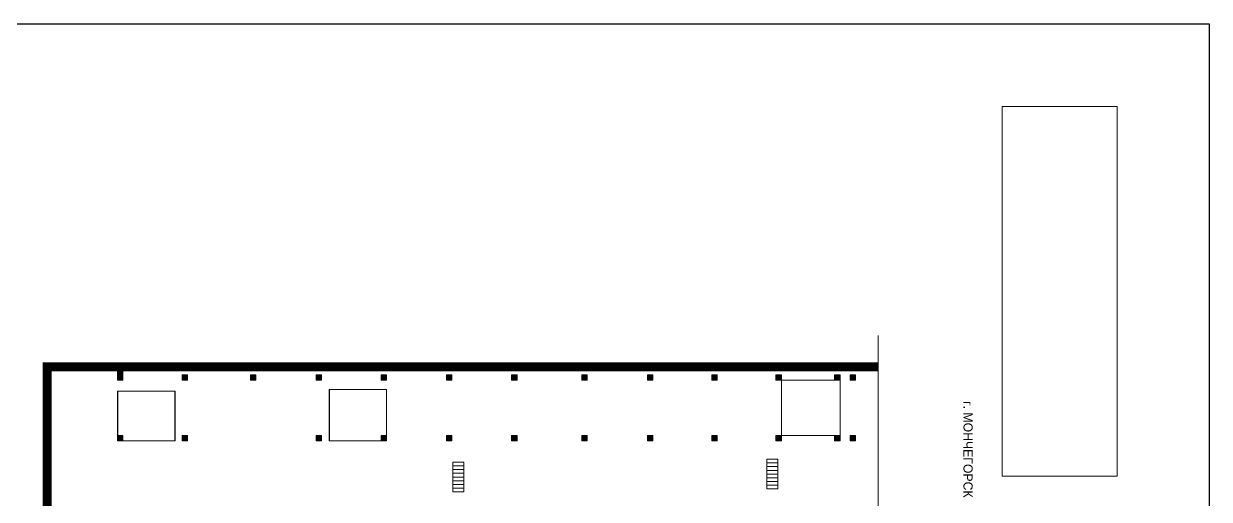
# Model space of a CAD drawing. Header units: millimetres. Extents: x 13810 to 67229, y 12374 to 21950.
# Drawn here: x 31253.8 to 31617.2, y 15004.3 to 15149.9 of the extents above; entities that cross this region are included whole.
import ezdxf

# ---------------------------------------------------------------- set-up
doc = ezdxf.new("R2010")
doc.units = ezdxf.units.MM
doc.styles.add('обычный', font='arial.ttf')
picture_1 = doc.add_image_def('image1.jpg', size_in_pixel=(337, 105))

msp = doc.modelspace()

# ---------------------------------------------------------------- hatches: boundary and pattern name
at = {"lineweight": 0}
h = msp.add_hatch(color=256, dxfattribs=at)
h.dxf.hatch_style = 1
h.paths.add_polyline_path([(31284.25, 15042.37), (31284.25, 15044.04), (31282.6, 15044.04), (31282.6, 15042.37)])
h = msp.add_hatch(color=256, dxfattribs=at)
h.dxf.hatch_style = 1
h.paths.add_polyline_path([(31284.25, 15040.71), (31284.25, 15042.37), (31282.6, 15042.37), (31282.6, 15040.71)])
h = msp.add_hatch(color=256, dxfattribs=at)
h.dxf.hatch_style = 1
h.paths.add_polyline_path([(31304.09, 15040.71), (31304.09, 15042.37), (31302.44, 15042.37), (31302.44, 15040.71)])
h = msp.add_hatch(color=256, dxfattribs=at)
h.dxf.hatch_style = 1
h.paths.add_polyline_path([(31324.96, 15040.71), (31324.96, 15042.37), (31323.31, 15042.37), (31323.31, 15040.71)])
h = msp.add_hatch(color=256, dxfattribs=at)
h.dxf.hatch_style = 1
h.paths.add_polyline_path([(31345.08, 15040.71), (31345.08, 15042.37), (31343.43, 15042.37), (31343.43, 15040.71)])
h = msp.add_hatch(color=256, dxfattribs=at)
h.dxf.hatch_style = 1
h.paths.add_polyline_path([(31365.01, 15040.71), (31365.01, 15042.37), (31363.36, 15042.37), (31363.36, 15040.71)])
h = msp.add_hatch(color=256, dxfattribs=at)
h.dxf.hatch_style = 1
h.paths.add_polyline_path([(31385.06, 15040.71), (31385.06, 15042.37), (31383.41, 15042.37), (31383.41, 15040.71)])
h = msp.add_hatch(color=256, dxfattribs=at)
h.dxf.hatch_style = 1
h.paths.add_polyline_path([(31405.04, 15040.71), (31405.04, 15042.37), (31403.39, 15042.37), (31403.39, 15040.71)])
h = msp.add_hatch(color=256, dxfattribs=at)
h.dxf.hatch_style = 1
h.paths.add_polyline_path([(31426.51, 15040.71), (31426.51, 15042.37), (31424.86, 15042.37), (31424.86, 15040.71)])
h = msp.add_hatch(color=256, dxfattribs=at)
h.dxf.hatch_style = 1
h.paths.add_polyline_path([(31446.67, 15040.71), (31446.67, 15042.37), (31445.02, 15042.37), (31445.02, 15040.71)])
h = msp.add_hatch(color=256, dxfattribs=at)
h.dxf.hatch_style = 1
h.paths.add_polyline_path([(31466.43, 15040.71), (31466.43, 15042.37), (31464.78, 15042.37), (31464.78, 15040.71)])
h = msp.add_hatch(color=256, dxfattribs=at)
h.dxf.hatch_style = 1
h.paths.add_polyline_path([(31486.06, 15040.71), (31486.06, 15042.37), (31484.41, 15042.37), (31484.41, 15040.71)])
h = msp.add_hatch(color=256, dxfattribs=at)
h.dxf.hatch_style = 1
h.paths.add_polyline_path([(31504.04, 15040.71), (31504.04, 15042.37), (31502.39, 15042.37), (31502.39, 15040.71)])
h = msp.add_hatch(color=256, dxfattribs=at)
h.dxf.hatch_style = 1
h.paths.add_polyline_path([(31508.81, 15040.71), (31508.81, 15042.37), (31507.15, 15042.37), (31507.15, 15040.71)])
h = msp.add_hatch(color=256, dxfattribs=at)
h.dxf.hatch_style = 1
h.paths.add_polyline_path([(31284.25, 15022.15), (31284.25, 15023.82), (31282.6, 15023.82), (31282.6, 15022.15)])
h = msp.add_hatch(color=256, dxfattribs=at)
h.dxf.hatch_style = 1
h.paths.add_polyline_path([(31304.09, 15022.15), (31304.09, 15023.82), (31302.44, 15023.82), (31302.44, 15022.15)])
h = msp.add_hatch(color=256, dxfattribs=at)
h.dxf.hatch_style = 1
h.paths.add_polyline_path([(31345.08, 15022.15), (31345.08, 15023.82), (31343.43, 15023.82), (31343.43, 15022.15)])
h = msp.add_hatch(color=256, dxfattribs=at)
h.dxf.hatch_style = 1
h.paths.add_polyline_path([(31365.01, 15022.15), (31365.01, 15023.82), (31363.36, 15023.82), (31363.36, 15022.15)])
h = msp.add_hatch(color=256, dxfattribs=at)
h.dxf.hatch_style = 1
h.paths.add_polyline_path([(31385.06, 15022.15), (31385.06, 15023.82), (31383.41, 15023.82), (31383.41, 15022.15)])
h = msp.add_hatch(color=256, dxfattribs=at)
h.dxf.hatch_style = 1
h.paths.add_polyline_path([(31405.04, 15022.15), (31405.04, 15023.82), (31403.39, 15023.82), (31403.39, 15022.15)])
h = msp.add_hatch(color=256, dxfattribs=at)
h.dxf.hatch_style = 1
h.paths.add_polyline_path([(31426.51, 15022.15), (31426.51, 15023.82), (31424.86, 15023.82), (31424.86, 15022.15)])
h = msp.add_hatch(color=256, dxfattribs=at)
h.dxf.hatch_style = 1
h.paths.add_polyline_path([(31446.67, 15022.15), (31446.67, 15023.82), (31445.02, 15023.82), (31445.02, 15022.15)])
h = msp.add_hatch(color=256, dxfattribs=at)
h.dxf.hatch_style = 1
h.paths.add_polyline_path([(31466.43, 15022.15), (31466.43, 15023.82), (31464.78, 15023.82), (31464.78, 15022.15)])
h = msp.add_hatch(color=256, dxfattribs=at)
h.dxf.hatch_style = 1
h.paths.add_polyline_path([(31486.06, 15022.15), (31486.06, 15023.82), (31484.41, 15023.82), (31484.41, 15022.15)])
h = msp.add_hatch(color=256, dxfattribs=at)
h.dxf.hatch_style = 1
h.paths.add_polyline_path([(31504.04, 15022.15), (31504.04, 15023.82), (31502.39, 15023.82), (31502.39, 15022.15)])
h = msp.add_hatch(color=256, dxfattribs=at)
h.dxf.hatch_style = 1
h.paths.add_polyline_path([(31508.81, 15022.15), (31508.81, 15023.82), (31507.15, 15023.82), (31507.15, 15022.15)])

# ---------------------------------------------------------------- linework, layer by layer
at = {"color": 126, "true_color": 0x008754}
msp.add_lwpolyline([(31617.22, 15149.86), (31617.22, 14549.86), (31217.22, 14549.86), (31217.22, 15149.86)], close=True, dxfattribs=at)
at = {"lineweight": 0}
msp.add_lwpolyline([(31515.72, 15054.39), (31515.72, 14805.6)], dxfattribs=at)
at = {"lineweight": 0, "const_width": 2.71}
for points in [[(31515.72, 15044.82), (31261.04, 15044.82), (31261.04, 15041.96)], [(31261.13, 15044.45), (31261.04, 15044.45), (31261.04, 14818), (31515.72, 14818)]]:
    msp.add_lwpolyline(points, dxfattribs=at)
at = {"lineweight": 0}
for points in [[(31282.6, 15044.04), (31284.25, 15044.04), (31284.25, 15042.37), (31282.6, 15042.37)], [(31282.6, 15042.37), (31284.25, 15042.37), (31284.25, 15040.71), (31282.6, 15040.71)], [(31302.44, 15042.37), (31304.09, 15042.37), (31304.09, 15040.71), (31302.44, 15040.71)], [(31323.31, 15042.37), (31324.96, 15042.37), (31324.96, 15040.71), (31323.31, 15040.71)], [(31343.43, 15042.37), (31345.08, 15042.37), (31345.08, 15040.71), (31343.43, 15040.71)], [(31363.36, 15042.37), (31365.01, 15042.37), (31365.01, 15040.71), (31363.36, 15040.71)], [(31383.41, 15042.37), (31385.06, 15042.37), (31385.06, 15040.71), (31383.41, 15040.71)], [(31403.39, 15042.37), (31405.04, 15042.37), (31405.04, 15040.71), (31403.39, 15040.71)], [(31424.86, 15042.37), (31426.51, 15042.37), (31426.51, 15040.71), (31424.86, 15040.71)], [(31445.02, 15042.37), (31446.67, 15042.37), (31446.67, 15040.71), (31445.02, 15040.71)], [(31464.78, 15042.37), (31466.43, 15042.37), (31466.43, 15040.71), (31464.78, 15040.71)], [(31484.41, 15042.37), (31486.06, 15042.37), (31486.06, 15040.71), (31484.41, 15040.71)], [(31486.06, 15040.71), (31504.04, 15040.71), (31504.04, 15023.82), (31486.06, 15023.82)], [(31486.13, 15040.72), (31504.1, 15040.72), (31504.1, 15023.83), (31486.13, 15023.83)], [(31502.39, 15042.37), (31504.04, 15042.37), (31504.04, 15040.71), (31502.39, 15040.71)], [(31507.15, 15042.37), (31508.81, 15042.37), (31508.81, 15040.71), (31507.15, 15040.71)], [(31282.6, 15022.15), (31300.15, 15022.15), (31300.15, 15037.39), (31282.6, 15037.39)], [(31282.67, 15022.16), (31300.22, 15022.16), (31300.22, 15037.4), (31282.67, 15037.4)], [(31365.01, 15022.15), (31347.5, 15022.15), (31347.5, 15037.86), (31365.01, 15037.86)], [(31365.07, 15022.16), (31347.56, 15022.16), (31347.56, 15037.87), (31365.07, 15037.87)], [(31282.6, 15023.82), (31284.25, 15023.82), (31284.25, 15022.15), (31282.6, 15022.15)], [(31302.44, 15023.82), (31304.09, 15023.82), (31304.09, 15022.15), (31302.44, 15022.15)], [(31343.43, 15023.82), (31345.08, 15023.82), (31345.08, 15022.15), (31343.43, 15022.15)], [(31363.36, 15023.82), (31365.01, 15023.82), (31365.01, 15022.15), (31363.36, 15022.15)], [(31383.41, 15023.82), (31385.06, 15023.82), (31385.06, 15022.15), (31383.41, 15022.15)], [(31403.39, 15023.82), (31405.04, 15023.82), (31405.04, 15022.15), (31403.39, 15022.15)], [(31424.86, 15023.82), (31426.51, 15023.82), (31426.51, 15022.15), (31424.86, 15022.15)], [(31445.02, 15023.82), (31446.67, 15023.82), (31446.67, 15022.15), (31445.02, 15022.15)], [(31464.78, 15023.82), (31466.43, 15023.82), (31466.43, 15022.15), (31464.78, 15022.15)], [(31484.41, 15023.82), (31486.06, 15023.82), (31486.06, 15022.15), (31484.41, 15022.15)], [(31502.39, 15023.82), (31504.04, 15023.82), (31504.04, 15022.15), (31502.39, 15022.15)], [(31507.15, 15023.82), (31508.81, 15023.82), (31508.81, 15022.15), (31507.15, 15022.15)], [(31388.78, 15015.6), (31388.78, 15014.47), (31385.38, 15014.47), (31385.38, 15015.6)], [(31485.02, 15016.52), (31485.02, 15015.39), (31481.63, 15015.39), (31481.63, 15016.52)], [(31485.02, 15015.39), (31485.02, 15014.26), (31481.63, 15014.26), (31481.63, 15015.39)], [(31388.78, 15014.47), (31388.78, 15013.34), (31385.38, 15013.34), (31385.38, 15014.47)], [(31388.78, 15013.34), (31388.78, 15012.21), (31385.38, 15012.21), (31385.38, 15013.34)], [(31388.78, 15012.21), (31388.78, 15011.07), (31385.38, 15011.07), (31385.38, 15012.21)], [(31388.78, 15011.07), (31388.78, 15009.94), (31385.38, 15009.94), (31385.38, 15011.07)], [(31485.02, 15014.26), (31485.02, 15013.12), (31481.63, 15013.12), (31481.63, 15014.26)], [(31485.02, 15013.12), (31485.02, 15011.99), (31481.63, 15011.99), (31481.63, 15013.12)], [(31485.02, 15011.99), (31485.02, 15010.86), (31481.63, 15010.86), (31481.63, 15011.99)], [(31388.78, 15009.94), (31388.78, 15008.81), (31385.38, 15008.81), (31385.38, 15009.94)], [(31388.78, 15008.81), (31388.78, 15007.67), (31385.38, 15007.67), (31385.38, 15008.81)], [(31388.78, 15007.67), (31388.78, 15006.54), (31385.38, 15006.54), (31385.38, 15007.67)], [(31485.02, 15010.86), (31485.02, 15009.73), (31481.63, 15009.73), (31481.63, 15010.86)], [(31485.02, 15009.73), (31485.02, 15008.59), (31481.63, 15008.59), (31481.63, 15009.73)], [(31485.02, 15008.59), (31485.02, 15007.46), (31481.63, 15007.46), (31481.63, 15008.59)]]:
    msp.add_lwpolyline(points, close=True, dxfattribs=at)

# ---------------------------------------------------------------- texts
at = {"lineweight": 0, "insert": (31543.26, 15019.54), "char_height": 2.8, "width": 126.6484, "attachment_point": 5, "rotation": 270, "style": 'обычный'}
msp.add_mtext('\\pi-8.4,l8.4,t8.4;{\\fProxima Nova Rg|b0|i0|c204|p2;г. МОНЧЕГОРСК\\H1.1997x; }', dxfattribs=at)

# ---------------------------------------------------------------- pictures from other files: only their frames are drawn
at = {"color": 7, "lineweight": 0, "true_color": 0xf5f5ff}
image = msp.add_image(picture_1, insert=(31553.7, 15124.48), size_in_units=(113.11, 35.24), rotation=-90, dxfattribs=at)
image.dxf.flags = 7

doc.saveas('drawing.dxf')
